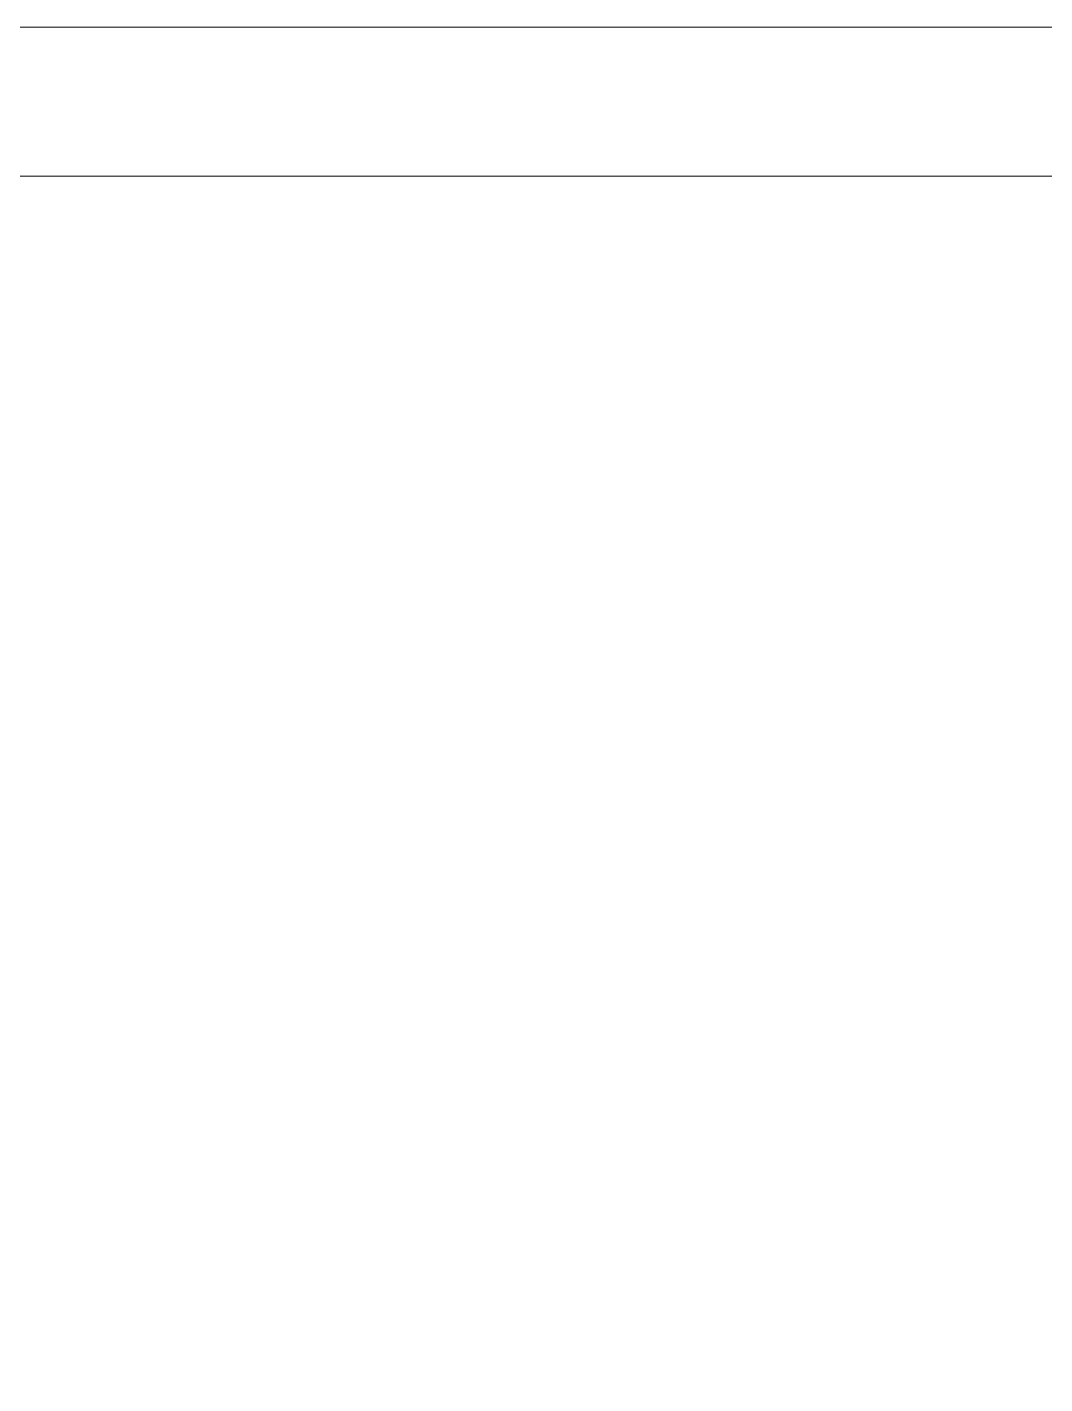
# Model space of a CAD drawing. Header units: millimetres. Extents: x -853228 to -774597, y -17231 to 22435.
# Drawn here: x -812889 to -812548, y 7489.2 to 7944 of the extents above; entities that cross this region are included whole.
import ezdxf

# ---------------------------------------------------------------- set-up
doc = ezdxf.new("R2010")
doc.units = ezdxf.units.MM
for name, color, linetype, lineweight in [('A-CLNG', 2, 'Continuous', 9), ('A-CLNG-PATT', 2, 'Continuous', 9), ('A-DETL', 1, 'Continuous', 70), ('A-GLAZ-CURT', 2, 'Continuous', 9)]:
    doc.layers.add(name, color=color, linetype=linetype, lineweight=lineweight)

# ---------------------------------------------------------------- blocks, each defined once
blk = doc.blocks.new('PPLS-PP19_Custom Tile Pattern - Custom Tile Pattern-V59-4261-01 ENLARGED UPPER PLATFORM LEVEL - REFLECTED CEILING PLAN - SHEET 2')
at = {"layer": 'A-GLAZ-CURT'}
for p, q in [((-300, 0), (300, 0)), ((300, 0), (-300, 0)), ((195.99, 0), (211.72, 0)), ((211.72, 0), (195.99, 0)), ((230.06, 0), (300, 0)), ((-300, -50), (300, -50)), ((300, -50), (-300, -50))]:
    blk.add_line(p, q, dxfattribs=at)
for points, knots in [([(76.63, 0), (74.8, 0), (67.65, 0), (53.52, 0), (37, 0), (24.07, 0), (12.82, 0), (-2.9, 0), (-20.62, 0), (-32.81, 0), (-44.85, 0), (-51.43, 0), (-51.79, 0)], [-3095.572228, -3095.572228, -3095.572228, -3095.572228, -2950.589685, -2634.532728, -2313.748533, -2106.613311, -1925.670641, -1617.263037, -1290.787923, -1039.307308, -819.71621, -644.910881, -644.910881, -644.910881, -644.910881]), ([(-36.78, 0), (-32.43, 0), (-19.22, 0), (8.83, 0), (43.36, 0), (70.92, 0), (82.12, 0), (83.66, 0)], [-6191.144455, -6191.144455, -6191.144455, -6191.144455, -5862.463379, -5340.621928, -4573.028122, -4094.177415, -3869.465285, -3869.465285, -3869.465285, -3869.465285]), ([(70.61, 0), (66.16, 0), (55.8, 0), (39.61, 0), (24.74, 0), (2.64, 0), (-17.84, 0), (-30.57, 0), (-31.82, 0), (-32, 0)], [-4647.237329, -4647.237329, -4647.237329, -4647.237329, -4326.416877, -4098.545751, -3766.694881, -3333.063701, -2994.501669, -2698.150104, -2614.070998, -2614.070998, -2614.070998, -2614.070998]), ([(-30.52, 0), (-27.11, 0), (-17.83, 0), (5.99, 0), (22.06, 0), (37.44, 0), (45.92, 0), (57.76, 0), (64.47, 0), (71.71, 0), (73.29, 0), (73.74, 0)], [-2323.618664, -2323.618664, -2323.618664, -2323.618664, -2142.497158, -1716.209403, -1206.526904, -1089.329421, -901.315459, -753.071572, -495.328968, -421.953223, -387.269777, -387.269777, -387.269777, -387.269777]), ([(-15.19, 0), (-13.07, 0), (7.48, 0), (42.82, 0), (88.72, 0), (120.63, 0), (138.28, 0), (138.53, 0)], [-461.142613, -461.142613, -461.142613, -461.142613, -429.606584, -390.253598, -346.313304, -291.370682, -290.5735, -290.5735, -290.5735, -290.5735]), ([(103.09, 0), (101.08, 0), (86.31, 0), (63.34, 0), (35.84, 0), (12, 0), (3.08, 0), (-1.67, 0), (-2.25, 0)], [-375.435014, -375.435014, -375.435014, -375.435014, -369.147452, -330.153101, -307.516438, -285.83788, -246.234814, -234.646884, -234.646884, -234.646884, -234.646884]), ([(74.51, 0), (74.11, 0), (70.52, 0), (62.26, 0), (51.85, 0), (43.81, 0), (29.53, 0), (20.67, 0), (18.85, 0), (18.16, 0)], [-6947.744629, -6947.744629, -6947.744629, -6947.744629, -6924.452779, -6738.82075, -6548.303034, -6314.283804, -6135.05769, -5972.647715, -5832.674503, -5832.674503, -5832.674503, -5832.674503]), ([(27.44, 0), (27.9, 0), (29.54, 0), (38.07, 0), (53.39, 0), (71.67, 0), (84.83, 0), (86.01, 0), (92.51, 0), (94.33, 0)], [-5037.309798, -5037.309798, -5037.309798, -5037.309798, -4887.603822, -4705.298446, -4353.683244, -3960.84581, -3759.045785, -3336.541051, -2783.776468, -2783.776468, -2783.776468, -2783.776468]), ([(27.89, 0), (29.09, 0), (33.4, 0), (48.37, 0), (62.74, 0), (71.89, 0), (73.96, 0)], [-147.777612, -147.777612, -147.777612, -147.777612, -135.792042, -118.513713, -97.899267, -91.861759, -91.861759, -91.861759, -91.861759]), ([(136.44, 0), (121.66, 0), (86.93, 0), (51.16, 0), (31.18, 0)], [-106.750556, -106.750556, -106.750556, -106.750556, -59.610984, 0, 0, 0, 0]), ([(168.37, 0), (167.68, 0), (162.47, 0), (147.02, 0), (109.77, 0), (76.86, 0), (57.82, 0), (46.51, 0), (41.18, 0), (36.02, 0), (35.54, 0), (35.54, 0)], [-543.375029, -543.375029, -543.375029, -543.375029, -530.793311, -458.593899, -401.860199, -357.622665, -341.267687, -334.000314, -326.15566, -319.318397, -317.489778, -317.489778, -317.489778, -317.489778]), ([(36.29, 0), (37.77, 0), (48.82, 0), (59.69, 0), (69.19, 0), (73.7, 0)], [-314.598523, -314.598523, -314.598523, -314.598523, -305.899624, -287.17622, -270.319199, -270.319199, -270.319199, -270.319199]), ([(74.13, 0), (73.48, 0), (72.34, 0), (71.05, 0), (70.61, 0)], [-96.817444, -96.817444, -96.817444, -96.817444, -31.537676, 0, 0, 0, 0]), ([(74.58, 0), (84.06, 0), (102.26, 0), (116.36, 0), (128.63, 0), (128.95, 0)], [-91.263449, -91.263449, -91.263449, -91.263449, -63.759246, -39.050993, -35.895543, -35.895543, -35.895543, -35.895543]), ([(74.59, 0), (79.86, 0), (99.71, 0), (124.45, 0), (132.42, 0), (134.6, 0)], [-269.214549, -269.214549, -269.214549, -269.214549, -249.500363, -194.761443, -152.241002, -152.241002, -152.241002, -152.241002]), ([(114.39, 0), (114.2, 0), (112.08, 0), (105.42, 0), (92.38, 0), (85.8, 0), (77.72, 0), (74.59, 0)], [-8148.58938, -8148.58938, -8148.58938, -8148.58938, -8105.191388, -7723.759874, -7531.75727, -7135.649961, -6949.402156, -6949.402156, -6949.402156, -6949.402156]), ([(74.87, 0), (75.06, 0), (75.64, 0), (76.03, 0), (76.21, 0)], [-354.144012, -354.144012, -354.144012, -354.144012, -334.951786, -290.452333, -290.452333, -290.452333, -290.452333]), ([(94.4, 0), (94.4, 0), (94.64, 0), (99.11, 0), (108.97, 0), (120.79, 0), (139.94, 0), (163.31, 0), (185.23, 0), (193.62, 0), (194.69, 0), (194.79, 0)], [-2348.345796, -2348.345796, -2348.345796, -2348.345796, -2310.419338, -2233.599744, -2052.234781, -1843.028543, -1530.39897, -1095.004608, -529.74427, -295.064701, -265.121568, -265.121568, -265.121568, -265.121568]), ([(129.02, 0), (129.02, 0), (124.41, 0), (122.35, 0), (114.96, 0), (108.04, 0), (103.09, 0)], [-35.386604, -35.386604, -35.386604, -35.386604, -31.430235, -22.807238, -15.488593, 0, 0, 0, 0]), ([(157.9, 0), (156.77, 0), (151.67, 0), (143.29, 0), (134.04, 0), (126.24, 0), (118.6, 0), (114.23, 0), (111.98, 0), (105.66, 0), (105.23, 0), (105.23, 0)], [-10292.955006, -10292.955006, -10292.955006, -10292.955006, -10098.273015, -9847.788484, -9677.714971, -9567.007022, -9453.21225, -9220.200448, -9012.77275, -8966.157302, -8929.495943, -8929.495943, -8929.495943, -8929.495943]), ([(105.26, 0), (105.52, 0), (111.01, 0), (112.65, 0), (113.59, 0)], [-8920.561005, -8920.561005, -8920.561005, -8920.561005, -8814.835624, -8577.462505, -8577.462505, -8577.462505, -8577.462505]), ([(128.58, 0), (128.8, 0), (130.16, 0), (139.26, 0), (152.67, 0), (161.24, 0), (162.19, 0), (162.75, 0)], [-633.326174, -633.326174, -633.326174, -633.326174, -627.736123, -618.981161, -602.094757, -592.980799, -581.414464, -581.414464, -581.414464, -581.414464]), ([(137.1, 0), (136, 0), (133.64, 0), (129.87, 0), (129.11, 0)], [-670.405967, -670.405967, -670.405967, -670.405967, -651.020627, -640.742133, -640.742133, -640.742133, -640.742133]), ([(193.8, 0), (193.33, 0), (190.11, 0), (183.13, 0), (171, 0), (161.95, 0), (161.28, 0), (158.35, 0), (157.85, 0), (157.77, 0)], [-11665.349007, -11665.349007, -11665.349007, -11665.349007, -11565.880756, -11105.624034, -10839.086983, -10768.332124, -10666.779182, -10580.760289, -10550.278881, -10550.278881, -10550.278881, -10550.278881]), ([(300, 0), (286.53, 0), (254.22, 0), (207.11, 0), (177.41, 0), (159.34, 0), (158.33, 0), (158.3, 0)], [-285.253232, -285.253232, -285.253232, -285.253232, -244.693688, -187.987675, -143.776725, -129.632772, -123.352749, -123.352749, -123.352749, -123.352749]), ([(159.07, 0), (159.13, 0), (160.84, 0), (165.21, 0), (174.15, 0), (185.98, 0), (208.82, 0), (219.42, 0), (230.06, 0)], [-115.643202, -115.643202, -115.643202, -115.643202, -114.681583, -87.660824, -65.295536, -41.623857, -24.459831, 0, 0, 0, 0]), ([(162.75, 0), (165.4, 0), (170.91, 0), (172.61, 0), (172.61, 0)], [-111.264224, -111.264224, -111.264224, -111.264224, -56.742688, -19.085662, -19.085662, -19.085662, -19.085662]), ([(247.1, 0), (246.76, 0), (245.04, 0), (238.34, 0), (226.56, 0), (221.1, 0), (200.27, 0), (182.99, 0), (174.27, 0), (169.67, 0), (168.99, 0)], [-9649.085549, -9649.085549, -9649.085549, -9649.085549, -9581.591397, -9406.094246, -9221.510254, -9016.44624, -8717.832359, -8253.978395, -8152.463617, -8069.855175, -8069.855175, -8069.855175, -8069.855175]), ([(212.47, 0), (209.71, 0), (203.98, 0), (187.54, 0), (175.3, 0), (169.49, 0)], [-198.527383, -198.527383, -198.527383, -198.527383, -184.406837, -162.427601, -142.916156, -142.916156, -142.916156, -142.916156]), ([(171.51, 0), (176.48, 0), (193.23, 0), (201.73, 0), (208.81, 0), (213.9, 0), (241.96, 0), (266.73, 0), (281.71, 0), (291.71, 0), (296.52, 0), (297.86, 0), (298.09, 0)], [-7971.819559, -7971.819559, -7971.819559, -7971.819559, -7784.112253, -7606.717214, -7289.299508, -7042.621073, -6582.165592, -6068.460911, -5766.029927, -5566.724884, -5280.360606, -5199.253518, -5199.253518, -5199.253518, -5199.253518]), ([(172.07, 0), (177.66, 0), (187.87, 0), (201.08, 0), (206.5, 0), (210.43, 0), (211.37, 0)], [-255.364076, -255.364076, -255.364076, -255.364076, -237.955587, -223.92608, -215.862851, -213.196106, -213.196106, -213.196106, -213.196106]), ([(300, 0), (288.22, 0), (262, 0), (230.43, 0), (219.94, 0), (219.02, 0)], [-12528.858583, -12528.858583, -12528.858583, -12528.858583, -11905.454923, -11162.864862, -10856.732305, -10856.732305, -10856.732305, -10856.732305]), ([(219.9, 0), (220.86, 0), (227.84, 0), (242.06, 0), (246.54, 0), (246.96, 0)], [-10670.940496, -10670.940496, -10670.940496, -10670.940496, -10511.382485, -9925.173265, -9834.877357, -9834.877357, -9834.877357, -9834.877357]), ([(284.76, 0), (284.76, 0), (285.09, 0), (287.47, 0), (293.59, 0), (297.76, 0), (300, 0)], [-4110.630118, -4110.630118, -4110.630118, -4110.630118, -4053.389046, -3959.664717, -3862.421465, -3746.95702, -3746.95702, -3746.95702, -3746.95702]), ([(297.38, 0), (295.84, 0), (291.62, 0), (285.38, 0), (284.87, 0)], [-4803.172655, -4803.172655, -4803.172655, -4803.172655, -4358.271401, -4143.037883, -4143.037883, -4143.037883, -4143.037883])]:
    blk.add_open_spline(points, degree=3, knots=knots, dxfattribs=at)
for points in [[(76.22, 0), (75.92, 0), (75.41, 0), (74.73, 0)], [(80.35, 0), (79.57, 0), (78.27, 0), (76.63, 0)], [(84.06, 0), (83.48, 0), (82.41, 0), (81.72, 0)], [(168.74, 0), (168.74, 0), (169.81, 0), (171.51, 0)], [(195.11, 0), (194.91, 0), (194.44, 0), (193.8, 0)], [(212.74, 0), (213.75, 0), (214.61, 0), (215.11, 0)], [(215.22, 0), (214.69, 0), (213.76, 0), (212.83, 0)]]:
    blk.add_open_spline(points, degree=3, dxfattribs=at)
blk = doc.blocks.new('PPLS-PP19_Custom Tile Pattern - Custom Tile Pattern-V60-4261-01 ENLARGED UPPER PLATFORM LEVEL - REFLECTED CEILING PLAN - SHEET 2')
at = {"layer": 'A-GLAZ-CURT'}
for p, q in [((-300, 0), (300, 0)), ((300, 0), (-300, 0)), ((-293.07, 0), (-275.75, 0)), ((-275.75, 0), (-293.07, 0)), ((-222.32, 0), (-205, 0)), ((-205, 0), (-222.32, 0)), ((-300, -50), (300, -50)), ((300, -50), (-300, -50))]:
    blk.add_line(p, q, dxfattribs=at)
at = {"layer": 'A-GLAZ-CURT', "flags": 128}
for points in [[(-300, 0), (-291.56, 0), (-283.3, 0), (-275.2, 0), (-267.26, 0), (-259.45, 0), (-251.77, 0), (-244.2, 0), (-236.74, 0), (-229.36, 0), (-222.06, 0), (-214.83, 0), (-207.71, 0), (-200.76, 0), (-194.02, 0), (-187.54, 0), (-181.38, 0)], [(-190.44, 0), (-196.37, 0), (-202.58, 0), (-209.04, 0), (-215.73, 0), (-222.63, 0), (-229.72, 0), (-236.97, 0), (-244.39, 0), (-251.96, 0), (-259.67, 0), (-267.51, 0), (-275.48, 0), (-283.55, 0), (-291.73, 0), (-300, 0)]]:
    blk.add_lwpolyline(points, dxfattribs=at)
at = {"layer": 'A-GLAZ-CURT'}
for points, knots in [([(-300, 0), (-284.65, 0), (-236.57, 0), (-174.61, 0), (-129.95, 0), (-110.8, 0), (-99.5, 0), (-91.46, 0)], [-5323.127839, -5323.127839, -5323.127839, -5323.127839, -4502.809032, -2700.551212, -1002.059161, -460.363443, 0, 0, 0, 0]), ([(-72.93, 0), (-75.51, 0), (-91.45, 0), (-134.08, 0), (-202.69, 0), (-262.56, 0), (-294.48, 0), (-300, 0)], [-19442.345229, -19442.345229, -19442.345229, -19442.345229, -18935.241197, -17136.203329, -15131.813646, -13729.592194, -13439.944408, -13439.944408, -13439.944408, -13439.944408]), ([(-180.68, 0), (-182.18, 0), (-189.28, 0), (-209.77, 0), (-232.01, 0), (-255.22, 0), (-262.59, 0), (-264.9, 0), (-265.4, 0)], [-1850.940915, -1850.940915, -1850.940915, -1850.940915, -1755.085331, -1400.429864, -858.079193, -543.655514, -208.940337, 0, 0, 0, 0]), ([(-258.6, 0), (-257.91, 0), (-255.64, 0), (-252.58, 0), (-250.39, 0)], [-5722.54675, -5722.54675, -5722.54675, -5722.54675, -5657.471696, -5530.51498, -5530.51498, -5530.51498, -5530.51498]), ([(-249.65, 0), (-247.85, 0), (-238.64, 0), (-225.99, 0), (-213.1, 0), (-200.2, 0), (-189.94, 0), (-182.65, 0), (-180.71, 0)], [-5516.348719, -5516.348719, -5516.348719, -5516.348719, -5413.335975, -5017.494783, -4832.723979, -4666.091899, -4349.945572, -4240.016693, -4240.016693, -4240.016693, -4240.016693]), ([(-181.38, 0), (-186.68, 0), (-200.51, 0), (-216.65, 0), (-231.26, 0), (-233.46, 0), (-234, 0)], [-1707.279905, -1707.279905, -1707.279905, -1707.279905, -1422.553702, -978.033455, -846.069444, -682.911962, -682.911962, -682.911962, -682.911962]), ([(-233.49, 0), (-233.44, 0), (-232.38, 0), (-230.74, 0), (-225.3, 0), (-223.63, 0)], [-455.274641, -455.274641, -455.274641, -455.274641, -440.605512, -119.536984, 0, 0, 0, 0]), ([(-223.63, 0), (-219.39, 0), (-206.17, 0), (-191.9, 0), (-182.33, 0), (-180.72, 0)], [-5463.295695, -5463.295695, -5463.295695, -5463.295695, -5161.076232, -4739.070012, -4653.918555, -4653.918555, -4653.918555, -4653.918555])]:
    blk.add_open_spline(points, degree=3, knots=knots, dxfattribs=at)
blk = doc.blocks.new('*U470')
at = {"layer": 'A-CLNG'}
for p, q in [((-4746.61, 4315.01), (-12525, 4315.01)), ((-12525, 4315.01), (-4746.61, 4315.01))]:
    blk.add_line(p, q, dxfattribs=at)
at = {"layer": 'A-GLAZ-CURT', "rotation": 180}
for name, p in [('PPLS-PP19_Custom Tile Pattern - Custom Tile Pattern-V60-4261-01 ENLARGED UPPER PLATFORM LEVEL - REFLECTED CEILING PLAN - SHEET 2', (-11400.06, 4315)), ('PPLS-PP19_Custom Tile Pattern - Custom Tile Pattern-V59-4261-01 ENLARGED UPPER PLATFORM LEVEL - REFLECTED CEILING PLAN - SHEET 2', (-10800.06, 4315))]:
    blk.add_blockref(name, p, dxfattribs=at)
blk = doc.blocks.new('C-1-PP19-AR-4261-01-B_20250910-022855_EXDIM')
at = {"layer": 'A-DETL', "lineweight": 9}
for p, q in [((-1177.39, 4365), (-12525, 4365)), ((-12525, 4315), (-1177.39, 4315))]:
    blk.add_line(p, q, dxfattribs=at)

msp = doc.modelspace()

# ---------------------------------------------------------------- hatches: boundary and pattern name
at = {"layer": 'A-CLNG-PATT', "lineweight": 25}
h = msp.add_hatch(dxfattribs=at)
h.set_pattern_fill('FP_11', color=256, style=0, pattern_type=2)
h.set_pattern_definition([(90, (-814207.4, 7211.5), (3600, -2e-13), [1200, 0]), (90, (-817807.4, 7211.5), (3600, -2e-13), [1200, 0]), (0, (-817807.4, 8336.5), (0, -1200), [3600, 0]), (0, (-817807.4, 7286.5), (0, -1200), [3600, 0])])
h.paths.add_polyline_path([(-814207.37, 4129.03), (-806428.99, 4129.03), (-806429.94, 7894.02), (-814207.37, 7894.02), (-814207.37, 4494.02)])

# ---------------------------------------------------------------- block references
for name in ['C-1-PP19-AR-4261-01-B_20250910-022855_EXDIM', '*U470']:
    msp.add_blockref(name, (-801682.37, 3579.02))

doc.saveas('drawing.dxf')
